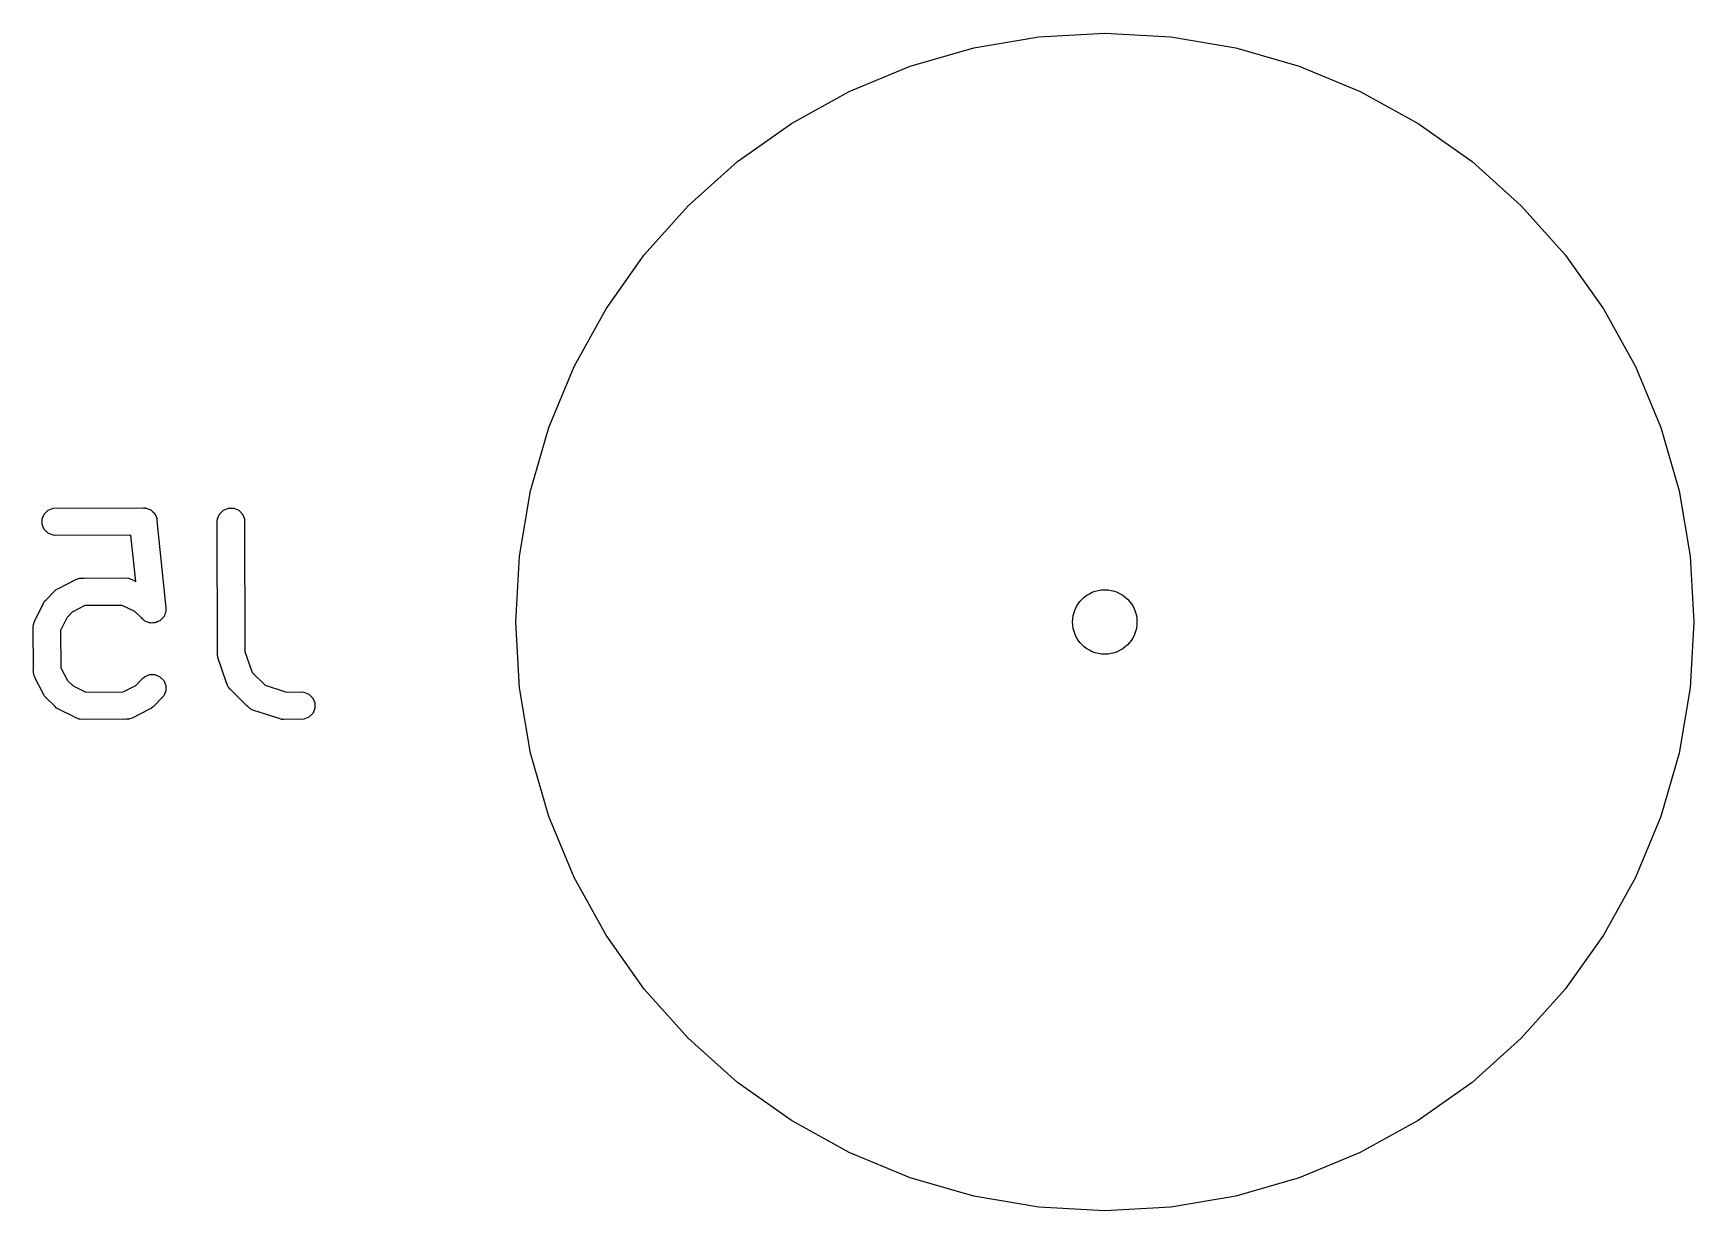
# Model space of a CAD drawing. Extents: x 3.87 to 5.83, y -4.81 to -2.87.
# Drawn here: x 5.4708 to 5.826, y -4.806 to -4.554 of the extents above; entities that cross this region are included whole.
import ezdxf

# ---------------------------------------------------------------- set-up
doc = ezdxf.new("R2010")
doc.units = 0
doc.header["$MEASUREMENT"] = 0
doc.layers.add('BLACK', color=7, linetype='CONTINUOUS')

msp = doc.modelspace()

# ---------------------------------------------------------------- linework, layer by layer
at = {"layer": 'BLACK', "linetype": 'CONTINUOUS'}
for p, q in [((5.67197, -4.55717), (5.68589, -4.55481)), ((5.68589, -4.55481), (5.7, -4.55402)), ((5.7, -4.55402), (5.71411, -4.55481)), ((5.71411, -4.55481), (5.72803, -4.55717)), ((5.65839, -4.56109), (5.67197, -4.55717)), ((5.72803, -4.55717), (5.74161, -4.56109)), ((5.64534, -4.56649), (5.65839, -4.56109)), ((5.74161, -4.56109), (5.75466, -4.56649)), ((5.63297, -4.57333), (5.64534, -4.56649)), ((5.75466, -4.56649), (5.76703, -4.57333)), ((5.62145, -4.5815), (5.63297, -4.57333)), ((5.76703, -4.57333), (5.77855, -4.5815)), ((5.61092, -4.59092), (5.62145, -4.5815)), ((5.77855, -4.5815), (5.78908, -4.59092)), ((5.6015, -4.60145), (5.61092, -4.59092)), ((5.78908, -4.59092), (5.7985, -4.60145)), ((5.59333, -4.61297), (5.6015, -4.60145)), ((5.7985, -4.60145), (5.80667, -4.61297)), ((5.58649, -4.62534), (5.59333, -4.61297)), ((5.80667, -4.61297), (5.81351, -4.62534)), ((5.58109, -4.63839), (5.58649, -4.62534)), ((5.81351, -4.62534), (5.81891, -4.63839)), ((5.57717, -4.65197), (5.58109, -4.63839)), ((5.81891, -4.63839), (5.82283, -4.65197)), ((5.57481, -4.66589), (5.57717, -4.65197)), ((5.82283, -4.65197), (5.82519, -4.66589)), ((5.47317, -4.6569), (5.47399, -4.65608)), ((5.47399, -4.65608), (5.47505, -4.65564)), ((5.47505, -4.65564), (5.49438, -4.65558)), ((5.49438, -4.65558), (5.49459, -4.6556)), ((5.49459, -4.6556), (5.49466, -4.6556)), ((5.49466, -4.6556), (5.49473, -4.65562)), ((5.49473, -4.65562), (5.49495, -4.65564)), ((5.49495, -4.65564), (5.49535, -4.65581)), ((5.49535, -4.65581), (5.49576, -4.65593)), ((5.49576, -4.65593), (5.49588, -4.65602)), ((5.49588, -4.65602), (5.49602, -4.65608)), ((5.49602, -4.65608), (5.49632, -4.65639)), ((5.49632, -4.65639), (5.49666, -4.65666)), ((5.51067, -4.6569), (5.51148, -4.65608)), ((5.51148, -4.65608), (5.51255, -4.65564)), ((5.51255, -4.65564), (5.5137, -4.65564)), ((5.5137, -4.65564), (5.51476, -4.65608)), ((5.51476, -4.65608), (5.51558, -4.6569)), ((5.47273, -4.65796), (5.47317, -4.6569)), ((5.47273, -4.65911), (5.47273, -4.65796)), ((5.47317, -4.66018), (5.47273, -4.65911)), ((5.49666, -4.65666), (5.49673, -4.65679)), ((5.49673, -4.65679), (5.49683, -4.6569)), ((5.49683, -4.6569), (5.497, -4.65729)), ((5.497, -4.65729), (5.4972, -4.65767)), ((5.4972, -4.65767), (5.49722, -4.65782)), ((5.49722, -4.65782), (5.49727, -4.65796)), ((5.49727, -4.65796), (5.49727, -4.65837)), ((5.49727, -4.65837), (5.49919, -4.67699)), ((5.51017, -4.65854), (5.51023, -4.65796)), ((5.51023, -4.68657), (5.51017, -4.65854)), ((5.51023, -4.65796), (5.51067, -4.6569)), ((5.51558, -4.6569), (5.51602, -4.65796)), ((5.51602, -4.65796), (5.51608, -4.68632)), ((5.47399, -4.66099), (5.47317, -4.66018)), ((5.47505, -4.66143), (5.47399, -4.66099)), ((5.47563, -4.66149), (5.47505, -4.66143)), ((5.49171, -4.66144), (5.47563, -4.66149)), ((5.49272, -4.67133), (5.49171, -4.66144)), ((5.57402, -4.68), (5.57481, -4.66589)), ((5.82519, -4.66589), (5.82598, -4.68)), ((5.48058, -4.67068), (5.48068, -4.67064)), ((5.48068, -4.67064), (5.48119, -4.67064)), ((5.48119, -4.67064), (5.48162, -4.6706)), ((5.48162, -4.6706), (5.4817, -4.67063)), ((5.4817, -4.67063), (5.49063, -4.67058)), ((5.49063, -4.67058), (5.4912, -4.67064)), ((5.4912, -4.67064), (5.4913, -4.67068)), ((5.47355, -4.67525), (5.47541, -4.67332)), ((5.47541, -4.67332), (5.47564, -4.67314)), ((5.47564, -4.67314), (5.47569, -4.67308)), ((5.47569, -4.67308), (5.47575, -4.67305)), ((5.47575, -4.67305), (5.47586, -4.67295)), ((5.47586, -4.67295), (5.47621, -4.67281)), ((5.47621, -4.67281), (5.47993, -4.67089)), ((5.47993, -4.67089), (5.48047, -4.67069)), ((5.48047, -4.67069), (5.48058, -4.67068)), ((5.4913, -4.67068), (5.49141, -4.67069)), ((5.49141, -4.67069), (5.49192, -4.67093)), ((5.49192, -4.67093), (5.49227, -4.67108)), ((5.49227, -4.67108), (5.49231, -4.67113)), ((5.49231, -4.67113), (5.49272, -4.67133)), ((5.47135, -4.67934), (5.47299, -4.67596)), ((5.47299, -4.67596), (5.47314, -4.67572)), ((5.47314, -4.67572), (5.47317, -4.67564)), ((5.47317, -4.67564), (5.47322, -4.6756)), ((5.47322, -4.6756), (5.4733, -4.67547)), ((5.4733, -4.67547), (5.47355, -4.67525)), ((5.48187, -4.67648), (5.47916, -4.67788)), ((5.48985, -4.67644), (5.48187, -4.67648)), ((5.49255, -4.67775), (5.48985, -4.67644)), ((5.49393, -4.67908), (5.49255, -4.67775)), ((5.49919, -4.67757), (5.49915, -4.67771)), ((5.49915, -4.67771), (5.49915, -4.67786)), ((5.49919, -4.67699), (5.49919, -4.67757)), ((5.4708, -4.68103), (5.47086, -4.68046)), ((5.47085, -4.68995), (5.4708, -4.68103)), ((5.47086, -4.68046), (5.4709, -4.68036)), ((5.4709, -4.68036), (5.47091, -4.68025)), ((5.47091, -4.68025), (5.47115, -4.67974)), ((5.47115, -4.67974), (5.4713, -4.67939)), ((5.4713, -4.67939), (5.47135, -4.67934)), ((5.47797, -4.67911), (5.47666, -4.68181)), ((5.47916, -4.67788), (5.47797, -4.67911)), ((5.49397, -4.67916), (5.49393, -4.67908)), ((5.49423, -4.67938), (5.49397, -4.67916)), ((5.49461, -4.67974), (5.49423, -4.67938)), ((5.49475, -4.6798), (5.49461, -4.67974)), ((5.49486, -4.67989), (5.49475, -4.6798)), ((5.49528, -4.68001), (5.49486, -4.67989)), ((5.49567, -4.68018), (5.49528, -4.68001)), ((5.49582, -4.68018), (5.49567, -4.68018)), ((5.49597, -4.68022), (5.49582, -4.68018)), ((5.49639, -4.68018), (5.49597, -4.68022)), ((5.49683, -4.68018), (5.49639, -4.68018)), ((5.49696, -4.68012), (5.49683, -4.68018)), ((5.49711, -4.68011), (5.49696, -4.68012)), ((5.49749, -4.6799), (5.49711, -4.68011)), ((5.49789, -4.67974), (5.49749, -4.6799)), ((5.498, -4.67963), (5.49789, -4.67974)), ((5.49813, -4.67956), (5.498, -4.67963)), ((5.4984, -4.67923), (5.49813, -4.67956)), ((5.49871, -4.67892), (5.4984, -4.67923)), ((5.49876, -4.67879), (5.49871, -4.67892)), ((5.49886, -4.67867), (5.49876, -4.67879)), ((5.49898, -4.67826), (5.49886, -4.67867)), ((5.49915, -4.67786), (5.49898, -4.67826)), ((5.57481, -4.69411), (5.57402, -4.68)), ((5.82598, -4.68), (5.82519, -4.69411)), ((5.47666, -4.68181), (5.4767, -4.68979)), ((5.51019, -4.68703), (5.51023, -4.68657)), ((5.51023, -4.68717), (5.51019, -4.68703)), ((5.51023, -4.68723), (5.51023, -4.68717)), ((5.51026, -4.68731), (5.51023, -4.68723)), ((5.51032, -4.68759), (5.51026, -4.68731)), ((5.5121, -4.69278), (5.51032, -4.68759)), ((5.51608, -4.68632), (5.5176, -4.69077)), ((5.47082, -4.69004), (5.47085, -4.68995)), ((5.47085, -4.69047), (5.47082, -4.69004)), ((5.47086, -4.69098), (5.47085, -4.69047)), ((5.4709, -4.69108), (5.47086, -4.69098)), ((5.47091, -4.69119), (5.4709, -4.69108)), ((5.47111, -4.69173), (5.47091, -4.69119)), ((5.47303, -4.69545), (5.47111, -4.69173)), ((5.4767, -4.68979), (5.4781, -4.6925)), ((5.49416, -4.69207), (5.49461, -4.6917)), ((5.49461, -4.6917), (5.49567, -4.69126)), ((5.49567, -4.69126), (5.49683, -4.69126)), ((5.49683, -4.69126), (5.49789, -4.6917)), ((5.49789, -4.6917), (5.49871, -4.69252)), ((5.5176, -4.69077), (5.5204, -4.69352)), ((5.47317, -4.6958), (5.47303, -4.69545)), ((5.4781, -4.6925), (5.47933, -4.69369)), ((5.47933, -4.69369), (5.48203, -4.695)), ((5.48203, -4.695), (5.49001, -4.69496)), ((5.49001, -4.69496), (5.49272, -4.69356)), ((5.49272, -4.69356), (5.49416, -4.69207)), ((5.49871, -4.69252), (5.49915, -4.69358)), ((5.49915, -4.69473), (5.49871, -4.6958)), ((5.49915, -4.69358), (5.49915, -4.69473)), ((5.5121, -4.69286), (5.5121, -4.69278)), ((5.51226, -4.69323), (5.5121, -4.69286)), ((5.51243, -4.69374), (5.51226, -4.69323)), ((5.5125, -4.69382), (5.51243, -4.69374)), ((5.51254, -4.69392), (5.5125, -4.69382)), ((5.51291, -4.69437), (5.51254, -4.69392)), ((5.51638, -4.69777), (5.51291, -4.69437)), ((5.5204, -4.69352), (5.52497, -4.69499)), ((5.52497, -4.69499), (5.52812, -4.69495)), ((5.52812, -4.69495), (5.5287, -4.69501)), ((5.5287, -4.69501), (5.52976, -4.69545)), ((5.52976, -4.69545), (5.53058, -4.69627)), ((5.57717, -4.70803), (5.57481, -4.69411)), ((5.82519, -4.69411), (5.82283, -4.70803)), ((5.47327, -4.69591), (5.47317, -4.6958)), ((5.4733, -4.69597), (5.47327, -4.69591)), ((5.47335, -4.69602), (5.4733, -4.69597)), ((5.47354, -4.69624), (5.47335, -4.69602)), ((5.47547, -4.69811), (5.47354, -4.69624)), ((5.47569, -4.69836), (5.47547, -4.69811)), ((5.47582, -4.69844), (5.47569, -4.69836)), ((5.47586, -4.69849), (5.47582, -4.69844)), ((5.47593, -4.69852), (5.47586, -4.69849)), ((5.47618, -4.69867), (5.47593, -4.69852)), ((5.47956, -4.70031), (5.47618, -4.69867)), ((5.49567, -4.69863), (5.49195, -4.70055)), ((5.49602, -4.69849), (5.49567, -4.69863)), ((5.49613, -4.69839), (5.49602, -4.69849)), ((5.49619, -4.69836), (5.49613, -4.69839)), ((5.49624, -4.69831), (5.49619, -4.69836)), ((5.49646, -4.69812), (5.49624, -4.69831)), ((5.49871, -4.6958), (5.49646, -4.69812)), ((5.51641, -4.69784), (5.51638, -4.69777)), ((5.51672, -4.6981), (5.51641, -4.69784)), ((5.51711, -4.69849), (5.51672, -4.6981)), ((5.51721, -4.69853), (5.51711, -4.69849)), ((5.51729, -4.6986), (5.51721, -4.69853)), ((5.51781, -4.69883), (5.51729, -4.6986)), ((5.52343, -4.70065), (5.51781, -4.69883)), ((5.53058, -4.69627), (5.53102, -4.69733)), ((5.53102, -4.69848), (5.53058, -4.69955)), ((5.53102, -4.69733), (5.53102, -4.69848)), ((5.47961, -4.70036), (5.47956, -4.70031)), ((5.47996, -4.70051), (5.47961, -4.70036)), ((5.48047, -4.70075), (5.47996, -4.70051)), ((5.48058, -4.70076), (5.48047, -4.70075)), ((5.48068, -4.7008), (5.48058, -4.70076)), ((5.48125, -4.70086), (5.48068, -4.7008)), ((5.49017, -4.70081), (5.48125, -4.70086)), ((5.49026, -4.70084), (5.49017, -4.70081)), ((5.49069, -4.70081), (5.49026, -4.70084)), ((5.4912, -4.7008), (5.49069, -4.70081)), ((5.4913, -4.70076), (5.4912, -4.7008)), ((5.49141, -4.70075), (5.4913, -4.70076)), ((5.49195, -4.70055), (5.49141, -4.70075)), ((5.5238, -4.7008), (5.52343, -4.70065)), ((5.52394, -4.70082), (5.5238, -4.7008)), ((5.524, -4.70084), (5.52394, -4.70082)), ((5.52408, -4.70083), (5.524, -4.70084)), ((5.52437, -4.70086), (5.52408, -4.70083)), ((5.5287, -4.7008), (5.52437, -4.70086)), ((5.52976, -4.70036), (5.5287, -4.7008)), ((5.53058, -4.69955), (5.52976, -4.70036)), ((5.58109, -4.72161), (5.57717, -4.70803)), ((5.82283, -4.70803), (5.81891, -4.72161)), ((5.58649, -4.73466), (5.58109, -4.72161)), ((5.81891, -4.72161), (5.81351, -4.73466)), ((5.59333, -4.74703), (5.58649, -4.73466)), ((5.81351, -4.73466), (5.80667, -4.74703)), ((5.6015, -4.75855), (5.59333, -4.74703)), ((5.80667, -4.74703), (5.7985, -4.75855)), ((5.61092, -4.76908), (5.6015, -4.75855)), ((5.7985, -4.75855), (5.78908, -4.76908)), ((5.62145, -4.7785), (5.61092, -4.76908)), ((5.78908, -4.76908), (5.77855, -4.7785)), ((5.63297, -4.78667), (5.62145, -4.7785)), ((5.77855, -4.7785), (5.76703, -4.78667)), ((5.64534, -4.79351), (5.63297, -4.78667)), ((5.76703, -4.78667), (5.75466, -4.79351)), ((5.65839, -4.79891), (5.64534, -4.79351)), ((5.75466, -4.79351), (5.74161, -4.79891)), ((5.67197, -4.80283), (5.65839, -4.79891)), ((5.74161, -4.79891), (5.72803, -4.80283)), ((5.68589, -4.80519), (5.67197, -4.80283)), ((5.7, -4.80598), (5.68589, -4.80519)), ((5.71411, -4.80519), (5.7, -4.80598)), ((5.72803, -4.80283), (5.71411, -4.80519))]:
    msp.add_line(p, q, dxfattribs=at)
at = {"layer": 'BLACK'}
msp.add_circle((5.7, -4.68), 0.00689, dxfattribs=at)

doc.saveas('drawing.dxf')
